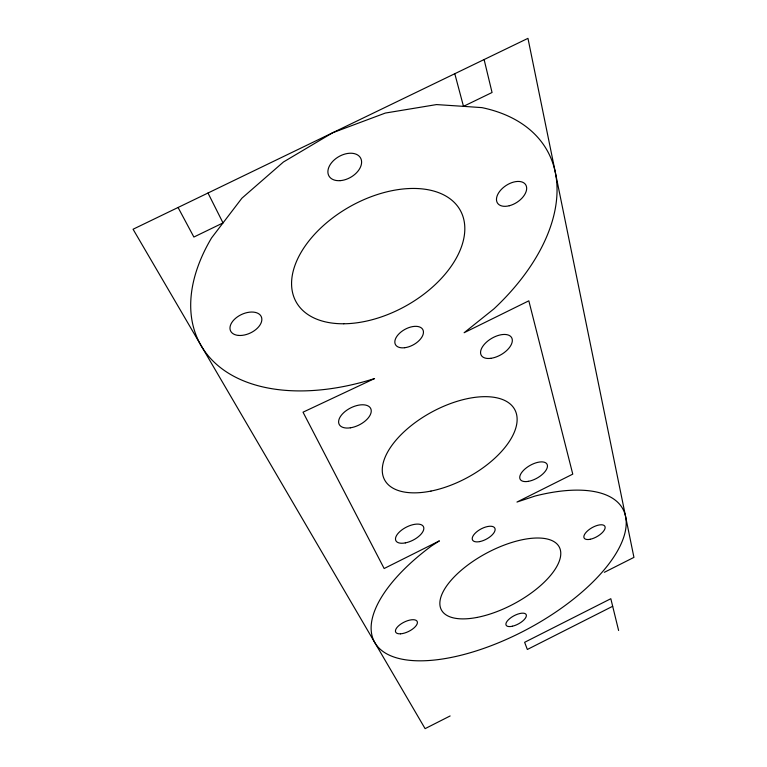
<?xml version="1.0" encoding="UTF-8"?>
<svg xmlns="http://www.w3.org/2000/svg" width="767" height="767" viewBox="0 0 767 767"><rect width="100%" height="100%" fill="white"/><g stroke="black" fill="none" stroke-linecap="round" stroke-linejoin="round"><path stroke-width="1.15" d="M612.68 606.285L527.341 649.476L524.628 642.305L610.82 598.711L618.614 630.503M450.133 715.956L425.1 728.65L133.065 229.237L527.964 38.35L633.935 557.379L604.348 572.316M178.069 207.483L193.878 237.041L223.024 222.919L207.991 193.025M454.793 73.718L463.489 106.354L481.944 107.629A198.653 120.975 -29.2 0 1 493.948 308.852L464.112 332.734L528.827 300.817L572.767 474.131L516.958 502.059L535.126 496.019A140.898 60.89 -28.1 0 1 608.538 564.368A140.898 60.89 -28.1 0 1 409.329 660.282A140.898 60.89 -28.1 0 1 431.696 545.816L439.405 540.869L384.152 568.52L303.023 412.186L374.564 378.562A198.653 120.975 -29.2 0 1 211.548 237.943L241.902 198.202L283.435 162L332.725 132.729L385.341 113.056L436.538 104.58L463.489 106.354L492.05 92.5L484.111 59.548M476.729 617.483A66.787 28.801 -28.1 0 0 560.332 549.814A66.787 28.801 -28.1 0 0 463.891 568.088A66.787 28.801 -28.1 0 0 476.729 617.483M430.987 491.072A73.958 37.286 -28.4 0 0 515.156 410.374A73.958 37.286 -28.4 0 0 402.934 432.847A73.958 37.286 -28.4 0 0 430.987 491.072M350.375 427.813A17.631 9.511 -26.8 0 0 370.777 408.677A17.631 9.511 -26.8 0 0 343.645 412.751A17.631 9.511 -26.8 0 0 350.375 427.813M405.321 542.892A15.465 7.315 -27 0 0 423.518 526.804A15.465 7.315 -27 0 0 400.153 531.301A15.465 7.315 -27 0 0 405.321 542.892M528.463 481.331A15.388 7.248 -29.5 0 0 547.322 464.955A15.388 7.248 -29.5 0 0 525.012 468.953A15.388 7.248 -29.5 0 0 528.463 481.331M490.861 358.323A17.555 9.405 -30.3 0 0 512.116 338.813A17.555 9.405 -30.3 0 0 486.374 342.245A17.555 9.405 -30.3 0 0 490.861 358.323M343.76 323.77A93.977 56.998 -29.2 0 0 464.256 221.788A93.977 56.998 -29.2 0 0 326.569 222.814A93.977 56.998 -29.2 0 0 343.76 323.77M404.755 347.719A15.608 8.792 -28.8 0 0 423.135 330.28A15.608 8.792 -28.8 0 0 399.521 333.29A15.608 8.792 -28.8 0 0 404.755 347.719M340.126 180.648A18.187 11.917 -29.8 0 0 361.104 159.153A18.187 11.917 -29.8 0 0 333.031 161.07A18.187 11.917 -29.8 0 0 340.126 180.648M512.461 626.217A11.332 4.631 -28 0 0 526.258 614.798A11.332 4.631 -28 0 0 509.7 618.605A11.332 4.631 -28 0 0 512.461 626.217M479.739 541.598A12.627 5.752 -28.2 0 0 494.964 528.453A12.627 5.752 -28.2 0 0 476.317 532.154A12.627 5.752 -28.2 0 0 479.739 541.598M590.226 539.268A11.917 5.11 -29.7 0 0 605.086 526.862A11.917 5.11 -29.7 0 0 588.164 530.342A11.917 5.11 -29.7 0 0 590.226 539.268M400.489 633.82A12.013 5.177 -26.4 0 0 417.411 622.766A12.013 5.177 -26.4 0 0 401.352 623.715A12.013 5.177 -26.4 0 0 400.489 633.82M238.441 335.419A16.932 10.249 -25 0 0 261.844 319.014A16.932 10.249 -25 0 0 237.454 316.848A16.932 10.249 -25 0 0 238.441 335.419M509.269 205.748A16.826 10.019 -33.2 0 0 525.654 184.684A16.826 10.019 -33.2 0 0 499.787 191.223A16.826 10.019 -33.2 0 0 509.269 205.748"/></g></svg>
